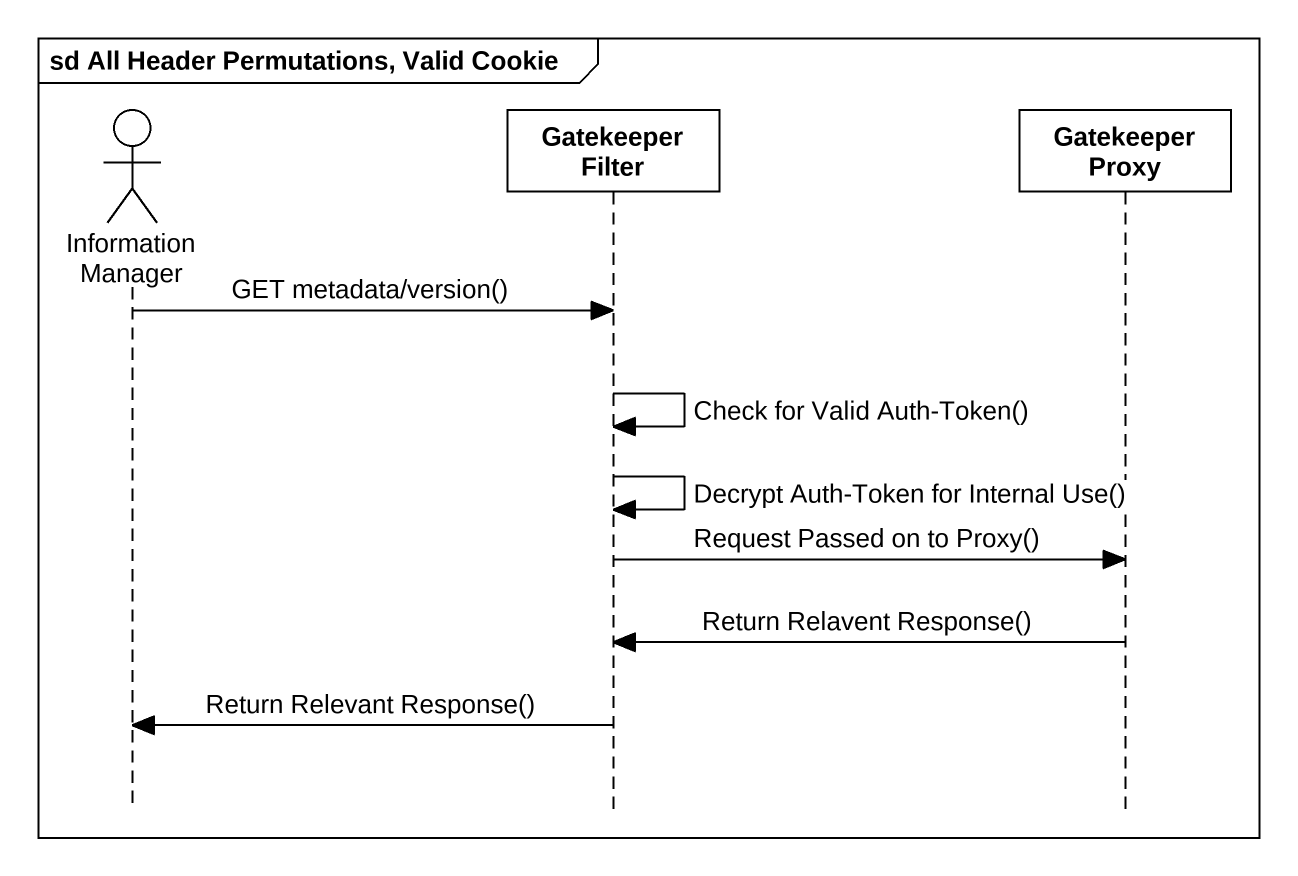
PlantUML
@startuml
mainframe sd All Header Permutations, Valid Cookie
hide footbox
actor "Information Manager" as Information_Manager
participant "Gatekeeper Filter" as Gatekeeper_Filter
participant "Gatekeeper Proxy" as Gatekeeper_Proxy

Information_Manager -> Gatekeeper_Filter : GET metadata/version()
Gatekeeper_Filter -> Gatekeeper_Filter : Check for Valid Auth-Token()
Gatekeeper_Filter -> Gatekeeper_Filter : Decrypt Auth-Token for Internal Use()
Gatekeeper_Filter -> Gatekeeper_Proxy : Request Passed on to Proxy()
Gatekeeper_Proxy -> Gatekeeper_Filter : Return Relavent Response()
Gatekeeper_Filter -> Information_Manager : Return Relevant Response()
@enduml
